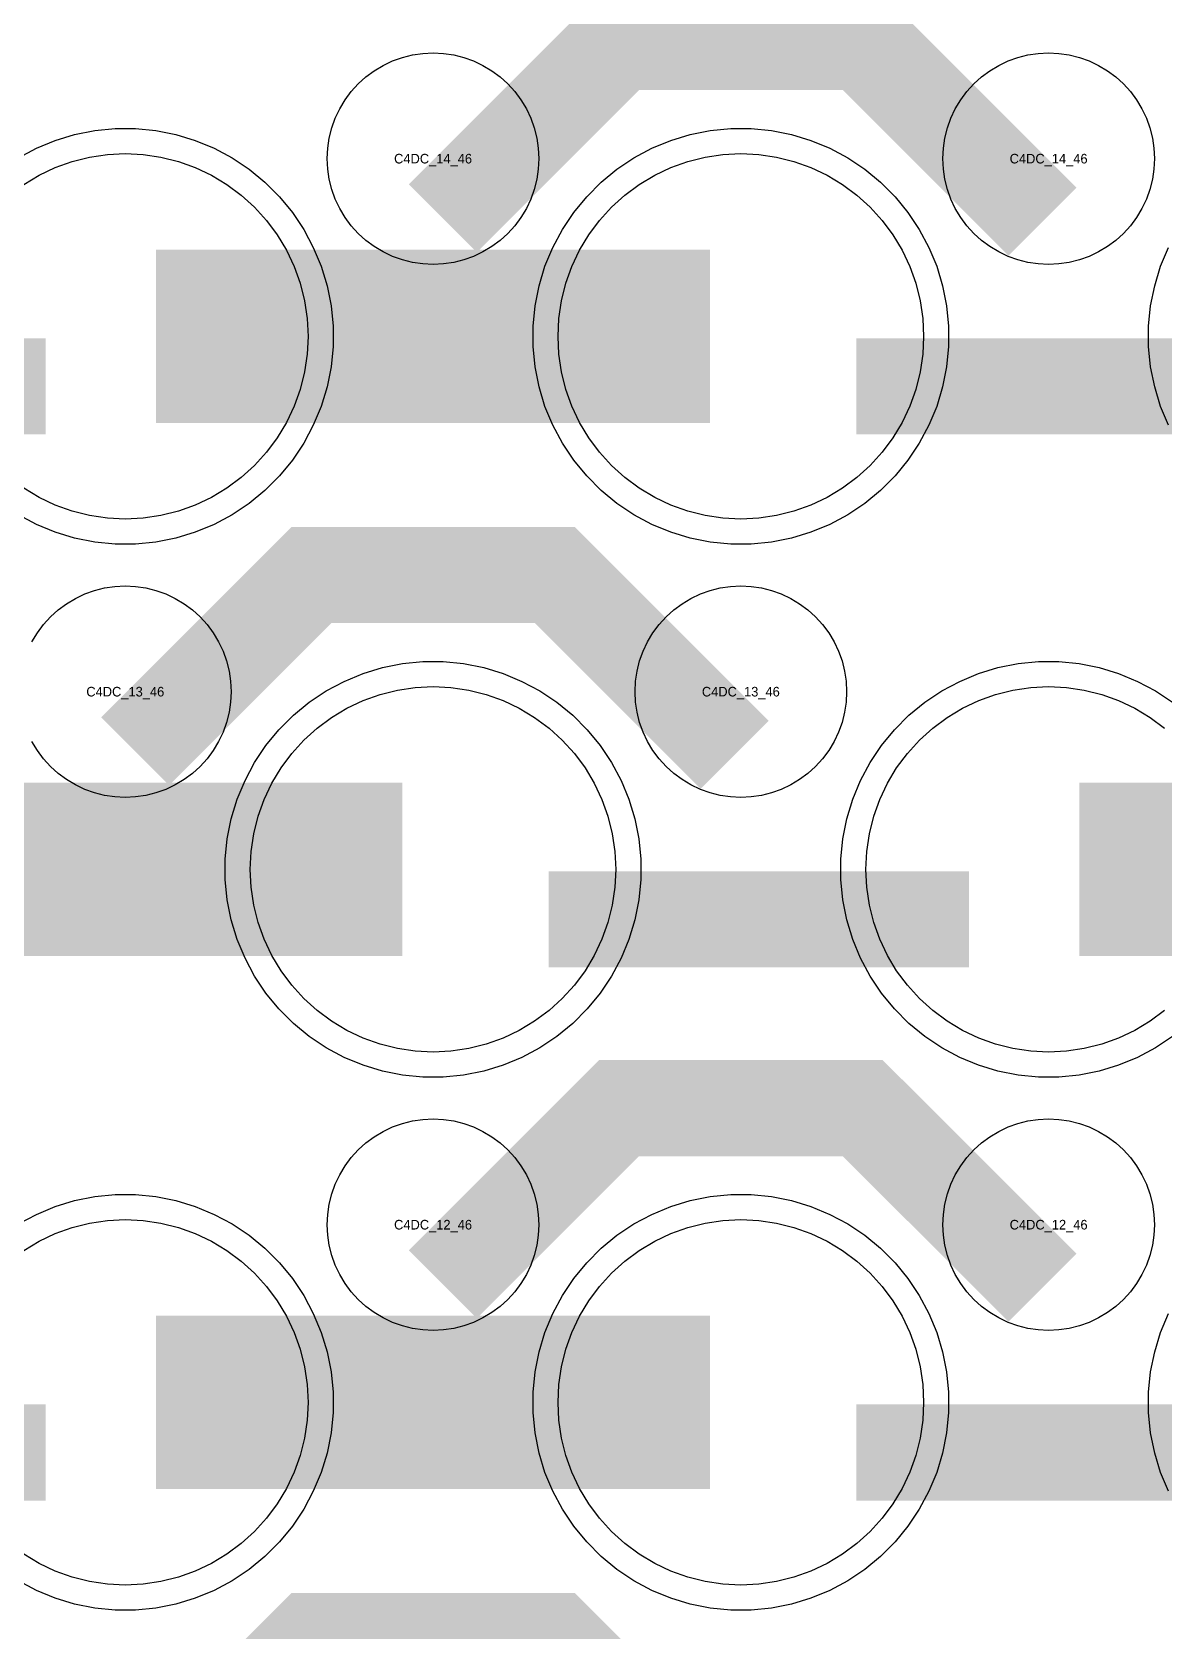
# Model space of a CAD drawing. Extents: x -11880 to 11880, y -14992 to 14992.
# Drawn here: x 2695.8 to 2990, y -13236.2 to -12820.5 of the extents above; entities that cross this region are included whole.
import ezdxf
from ezdxf.enums import TextEntityAlignment as Align

# ---------------------------------------------------------------- set-up
doc = ezdxf.new("R2010")
doc.units = 0
doc.header["$MEASUREMENT"] = 0
for name, color, linetype in [('GDS_775_DT_237', 138, 'CONTINUOUS'), ('RDL1_FS', 34, 'CONTINUOUS'), ('RDL_BS', 160, 'CONTINUOUS')]:
    doc.layers.add(name, color=color, linetype=linetype)

msp = doc.modelspace()

# ---------------------------------------------------------------- linework, layer by layer
at = {"layer": 'RDL1_FS', "color": 241, "true_color": 0xf7abae}
msp.add_lwpolyline([(2693.605, -12860.163), (2697.605, -12857.765), (2701.819, -12855.773), (2706.209, -12854.201), (2710.732, -12853.069), (2715.343, -12852.385), (2720, -12852.156), (2724.657, -12852.385), (2729.268, -12853.069), (2733.791, -12854.201), (2738.181, -12855.773), (2742.395, -12857.765), (2746.395, -12860.163), (2750.14, -12862.941), (2753.594, -12866.071), (2756.724, -12869.525), (2759.502, -12873.27), (2761.9, -12877.27), (2763.892, -12881.484), (2765.464, -12885.874), (2766.596, -12890.397), (2767.28, -12895.008), (2767.509, -12899.665), (2767.28, -12904.322), (2766.596, -12908.933), (2765.464, -12913.456), (2763.892, -12917.846), (2761.9, -12922.06), (2759.502, -12926.06), (2756.724, -12929.805), (2753.594, -12933.259), (2750.14, -12936.389), (2746.395, -12939.167), (2742.395, -12941.565), (2738.181, -12943.557), (2733.791, -12945.129), (2729.268, -12946.261), (2724.657, -12946.945), (2720, -12947.174), (2715.343, -12946.945), (2710.732, -12946.261), (2706.209, -12945.129), (2701.819, -12943.557), (2697.605, -12941.565), (2693.605, -12939.167)], dxfattribs=at)
msp.add_lwpolyline([(2880, -12947.174), (2875.343, -12946.945), (2870.732, -12946.261), (2866.209, -12945.129), (2861.819, -12943.557), (2857.605, -12941.565), (2853.605, -12939.167), (2849.86, -12936.389), (2846.406, -12933.259), (2843.276, -12929.805), (2840.498, -12926.06), (2838.1, -12922.06), (2836.108, -12917.846), (2834.536, -12913.456), (2833.404, -12908.933), (2832.72, -12904.322), (2832.491, -12899.665), (2832.72, -12895.008), (2833.404, -12890.397), (2834.536, -12885.874), (2836.108, -12881.484), (2838.1, -12877.27), (2840.498, -12873.27), (2843.276, -12869.525), (2846.406, -12866.071), (2849.86, -12862.941), (2853.605, -12860.163), (2857.605, -12857.765), (2861.819, -12855.773), (2866.209, -12854.201), (2870.732, -12853.069), (2875.343, -12852.385), (2880, -12852.156), (2884.657, -12852.385), (2889.268, -12853.069), (2893.791, -12854.201), (2898.181, -12855.773), (2902.395, -12857.765), (2906.395, -12860.163), (2910.14, -12862.941), (2913.594, -12866.071), (2916.724, -12869.525), (2919.502, -12873.27), (2921.9, -12877.27), (2923.892, -12881.484), (2925.464, -12885.874), (2926.596, -12890.397), (2927.28, -12895.008), (2927.509, -12899.665), (2927.28, -12904.322), (2926.596, -12908.933), (2925.464, -12913.456), (2923.892, -12917.846), (2921.9, -12922.06), (2919.502, -12926.06), (2916.724, -12929.805), (2913.594, -12933.259), (2910.14, -12936.389), (2906.395, -12939.167), (2902.395, -12941.565), (2898.181, -12943.557), (2893.791, -12945.129), (2889.268, -12946.261), (2884.657, -12946.945)], close=True, dxfattribs=at)
for points in [[(2728.002, -12899.665, 45, 45, 0), (2800.002, -12899.665, 45, 45, 0)], [(2800.002, -12899.665, 45, 45, 0), (2872.002, -12899.665, 45, 45, 0)]]:
    msp.add_lwpolyline(points, format="xyseb", dxfattribs=at)
at = {"layer": 'RDL1_FS'}
for points in [[(2800, -13085.739), (2795.343, -13085.51), (2790.732, -13084.826), (2786.209, -13083.694), (2781.819, -13082.122), (2777.605, -13080.13), (2773.605, -13077.732), (2769.86, -13074.954), (2766.406, -13071.824), (2763.276, -13068.37), (2760.498, -13064.625), (2758.1, -13060.625), (2756.108, -13056.411), (2754.536, -13052.021), (2753.404, -13047.498), (2752.72, -13042.887), (2752.491, -13038.23), (2752.72, -13033.573), (2753.404, -13028.962), (2754.536, -13024.439), (2756.108, -13020.049), (2758.1, -13015.835), (2760.498, -13011.835), (2763.276, -13008.09), (2766.406, -13004.636), (2769.86, -13001.506), (2773.605, -12998.728), (2777.605, -12996.33), (2781.819, -12994.338), (2786.209, -12992.766), (2790.732, -12991.634), (2795.343, -12990.95), (2800, -12990.721), (2804.657, -12990.95), (2809.268, -12991.634), (2813.791, -12992.766), (2818.181, -12994.338), (2822.395, -12996.33), (2826.395, -12998.728), (2830.14, -13001.506), (2833.594, -13004.636), (2836.724, -13008.09), (2839.502, -13011.835), (2841.9, -13015.835), (2843.892, -13020.049), (2845.464, -13024.439), (2846.596, -13028.962), (2847.28, -13033.573), (2847.509, -13038.23), (2847.28, -13042.887), (2846.596, -13047.498), (2845.464, -13052.021), (2843.892, -13056.411), (2841.9, -13060.625), (2839.502, -13064.625), (2836.724, -13068.37), (2833.594, -13071.824), (2830.14, -13074.954), (2826.395, -13077.732), (2822.395, -13080.13), (2818.181, -13082.122), (2813.791, -13083.694), (2809.268, -13084.826), (2804.657, -13085.51)], [(2880, -13224.304), (2875.343, -13224.075), (2870.732, -13223.391), (2866.209, -13222.259), (2861.819, -13220.687), (2857.605, -13218.695), (2853.605, -13216.297), (2849.86, -13213.519), (2846.406, -13210.389), (2843.276, -13206.935), (2840.498, -13203.19), (2838.1, -13199.19), (2836.108, -13194.976), (2834.536, -13190.586), (2833.404, -13186.063), (2832.72, -13181.452), (2832.491, -13176.795), (2832.72, -13172.138), (2833.404, -13167.527), (2834.536, -13163.004), (2836.108, -13158.614), (2838.1, -13154.4), (2840.498, -13150.4), (2843.276, -13146.655), (2846.406, -13143.201), (2849.86, -13140.071), (2853.605, -13137.293), (2857.605, -13134.895), (2861.819, -13132.903), (2866.209, -13131.331), (2870.732, -13130.199), (2875.343, -13129.515), (2880, -13129.286), (2884.657, -13129.515), (2889.268, -13130.199), (2893.791, -13131.331), (2898.181, -13132.903), (2902.395, -13134.895), (2906.395, -13137.293), (2910.14, -13140.071), (2913.594, -13143.201), (2916.724, -13146.655), (2919.502, -13150.4), (2921.9, -13154.4), (2923.892, -13158.614), (2925.464, -13163.004), (2926.596, -13167.527), (2927.28, -13172.138), (2927.509, -13176.795), (2927.28, -13181.452), (2926.596, -13186.063), (2925.464, -13190.586), (2923.892, -13194.976), (2921.9, -13199.19), (2919.502, -13203.19), (2916.724, -13206.935), (2913.594, -13210.389), (2910.14, -13213.519), (2906.395, -13216.297), (2902.395, -13218.695), (2898.181, -13220.687), (2893.791, -13222.259), (2889.268, -13223.391), (2884.657, -13224.075)]]:
    msp.add_lwpolyline(points, close=True, dxfattribs=at)
for points in [[(2990.14, -13074.954), (2986.395, -13077.732), (2982.395, -13080.13), (2978.181, -13082.122), (2973.791, -13083.694), (2969.268, -13084.826), (2964.657, -13085.51), (2960, -13085.739), (2955.343, -13085.51), (2950.732, -13084.826), (2946.209, -13083.694), (2941.819, -13082.122), (2937.605, -13080.13), (2933.605, -13077.732), (2929.86, -13074.954), (2926.406, -13071.824), (2923.276, -13068.37), (2920.498, -13064.625), (2918.1, -13060.625), (2916.108, -13056.411), (2914.536, -13052.021), (2913.404, -13047.498), (2912.72, -13042.887), (2912.491, -13038.23), (2912.72, -13033.573), (2913.404, -13028.962), (2914.536, -13024.439), (2916.108, -13020.049), (2918.1, -13015.835), (2920.498, -13011.835), (2923.276, -13008.09), (2926.406, -13004.636), (2929.86, -13001.506), (2933.605, -12998.728), (2937.605, -12996.33), (2941.819, -12994.338), (2946.209, -12992.766), (2950.732, -12991.634), (2955.343, -12990.95), (2960, -12990.721), (2964.657, -12990.95), (2969.268, -12991.634), (2973.791, -12992.766), (2978.181, -12994.338), (2982.395, -12996.33), (2986.395, -12998.728), (2990.14, -13001.506)], [(2693.605, -13137.293), (2697.605, -13134.895), (2701.819, -13132.903), (2706.209, -13131.331), (2710.732, -13130.199), (2715.343, -13129.515), (2720, -13129.286), (2724.657, -13129.515), (2729.268, -13130.199), (2733.791, -13131.331), (2738.181, -13132.903), (2742.395, -13134.895), (2746.395, -13137.293), (2750.14, -13140.071), (2753.594, -13143.201), (2756.724, -13146.655), (2759.502, -13150.4), (2761.9, -13154.4), (2763.892, -13158.614), (2765.464, -13163.004), (2766.596, -13167.527), (2767.28, -13172.138), (2767.509, -13176.795), (2767.28, -13181.452), (2766.596, -13186.063), (2765.464, -13190.586), (2763.892, -13194.976), (2761.9, -13199.19), (2759.502, -13203.19), (2756.724, -13206.935), (2753.594, -13210.389), (2750.14, -13213.519), (2746.395, -13216.297), (2742.395, -13218.695), (2738.181, -13220.687), (2733.791, -13222.259), (2729.268, -13223.391), (2724.657, -13224.075), (2720, -13224.304), (2715.343, -13224.075), (2710.732, -13223.391), (2706.209, -13222.259), (2701.819, -13220.687), (2697.605, -13218.695), (2693.605, -13216.297)]]:
    msp.add_lwpolyline(points, dxfattribs=at)
for points in [[(2648.002, -13038.23, 45, 45, 0), (2720.002, -13038.23, 45, 45, 0)], [(2720.002, -13038.23, 45, 45, 0), (2792.002, -13038.23, 45, 45, 0)], [(2968.002, -13038.23, 45, 45, 0), (3040.002, -13038.23, 45, 45, 0)], [(2728.002, -13176.795, 45, 45, 0), (2800.002, -13176.795, 45, 45, 0)], [(2800.002, -13176.795, 45, 45, 0), (2872.002, -13176.795, 45, 45, 0)]]:
    msp.add_lwpolyline(points, format="xyseb", dxfattribs=at)
at = {"layer": 'RDL_BS'}
for points in [[(2802.562, -12868.979, 25, 25, 0), (2848.377, -12823.164, 25, 25, 0), (2881.93, -12823.164, 25, 25, 0)], [(2958.401, -12869.878, 25, 25, 0), (2911.687, -12823.164, 25, 25, 0), (2881.929, -12823.164, 25, 25, 0)], [(2722.562, -13007.544, 25, 25, 0), (2768.377, -12961.729, 25, 25, 0), (2801.93, -12961.729, 25, 25, 0)], [(2878.401, -13008.443, 25, 25, 0), (2831.687, -12961.729, 25, 25, 0), (2801.929, -12961.729, 25, 25, 0)], [(2830.016, -13051.243, 25, 25, 0), (2939.281, -13051.243, 25, 25, 0)], [(2802.562, -13146.109, 25, 25, 0), (2848.377, -13100.294, 25, 25, 0), (2881.93, -13100.294, 25, 25, 0)], [(2958.401, -13147.008, 25, 25, 0), (2911.687, -13100.294, 25, 25, 0), (2881.929, -13100.294, 25, 25, 0)], [(2590.016, -13189.808, 25, 25, 0), (2699.281, -13189.808, 25, 25, 0)], [(2910.016, -13189.808, 25, 25, 0), (3019.281, -13189.808, 25, 25, 0)], [(2722.562, -13284.674, 25, 25, 0), (2768.377, -13238.859, 25, 25, 0), (2801.93, -13238.859, 25, 25, 0)], [(2878.401, -13285.573, 25, 25, 0), (2831.687, -13238.859, 25, 25, 0), (2801.929, -13238.859, 25, 25, 0)]]:
    msp.add_lwpolyline(points, format="xyseb", dxfattribs=at)
for points in [[(2800, -12880.971), (2797.307, -12880.839), (2794.635, -12880.443), (2792.016, -12879.786), (2789.481, -12878.879), (2787.044, -12877.727), (2784.72, -12876.334), (2782.557, -12874.731), (2780.558, -12872.919), (2778.746, -12870.92), (2777.143, -12868.757), (2775.75, -12866.433), (2774.598, -12863.996), (2773.691, -12861.461), (2773.034, -12858.842), (2772.638, -12856.17), (2772.506, -12853.477), (2772.638, -12850.784), (2773.034, -12848.112), (2773.691, -12845.493), (2774.598, -12842.958), (2775.75, -12840.521), (2777.143, -12838.197), (2778.746, -12836.034), (2780.558, -12834.035), (2782.557, -12832.223), (2784.72, -12830.62), (2787.044, -12829.227), (2789.481, -12828.075), (2792.016, -12827.168), (2794.635, -12826.511), (2797.307, -12826.115), (2800, -12825.983), (2802.693, -12826.115), (2805.365, -12826.511), (2807.984, -12827.168), (2810.519, -12828.075), (2812.956, -12829.227), (2815.28, -12830.62), (2817.443, -12832.223), (2819.442, -12834.035), (2821.254, -12836.034), (2822.857, -12838.197), (2824.25, -12840.521), (2825.402, -12842.958), (2826.309, -12845.493), (2826.966, -12848.112), (2827.362, -12850.784), (2827.494, -12853.477), (2827.362, -12856.17), (2826.966, -12858.842), (2826.309, -12861.461), (2825.402, -12863.996), (2824.25, -12866.433), (2822.857, -12868.757), (2821.254, -12870.92), (2819.442, -12872.919), (2817.443, -12874.731), (2815.28, -12876.334), (2812.956, -12877.727), (2810.519, -12878.879), (2807.984, -12879.786), (2805.365, -12880.443), (2802.693, -12880.839)], [(2960, -12880.971), (2957.307, -12880.839), (2954.635, -12880.443), (2952.016, -12879.786), (2949.481, -12878.879), (2947.044, -12877.727), (2944.72, -12876.334), (2942.557, -12874.731), (2940.558, -12872.919), (2938.746, -12870.92), (2937.143, -12868.757), (2935.75, -12866.433), (2934.598, -12863.996), (2933.691, -12861.461), (2933.034, -12858.842), (2932.638, -12856.17), (2932.506, -12853.477), (2932.638, -12850.784), (2933.034, -12848.112), (2933.691, -12845.493), (2934.598, -12842.958), (2935.75, -12840.521), (2937.143, -12838.197), (2938.746, -12836.034), (2940.558, -12834.035), (2942.557, -12832.223), (2944.72, -12830.62), (2947.044, -12829.227), (2949.481, -12828.075), (2952.016, -12827.168), (2954.635, -12826.511), (2957.307, -12826.115), (2960, -12825.983), (2962.693, -12826.115), (2965.365, -12826.511), (2967.984, -12827.168), (2970.519, -12828.075), (2972.956, -12829.227), (2975.28, -12830.62), (2977.443, -12832.223), (2979.442, -12834.035), (2981.254, -12836.034), (2982.857, -12838.197), (2984.25, -12840.521), (2985.402, -12842.958), (2986.309, -12845.493), (2986.966, -12848.112), (2987.362, -12850.784), (2987.494, -12853.477), (2987.362, -12856.17), (2986.966, -12858.842), (2986.309, -12861.461), (2985.402, -12863.996), (2984.25, -12866.433), (2982.857, -12868.757), (2981.254, -12870.92), (2979.442, -12872.919), (2977.443, -12874.731), (2975.28, -12876.334), (2972.956, -12877.727), (2970.519, -12878.879), (2967.984, -12879.786), (2965.365, -12880.443), (2962.693, -12880.839)], [(2880, -13019.536), (2877.307, -13019.404), (2874.635, -13019.008), (2872.016, -13018.351), (2869.481, -13017.444), (2867.044, -13016.292), (2864.72, -13014.899), (2862.557, -13013.296), (2860.558, -13011.484), (2858.746, -13009.485), (2857.143, -13007.322), (2855.75, -13004.998), (2854.598, -13002.561), (2853.691, -13000.026), (2853.034, -12997.407), (2852.638, -12994.735), (2852.506, -12992.042), (2852.638, -12989.349), (2853.034, -12986.677), (2853.691, -12984.058), (2854.598, -12981.523), (2855.75, -12979.086), (2857.143, -12976.762), (2858.746, -12974.599), (2860.558, -12972.6), (2862.557, -12970.788), (2864.72, -12969.185), (2867.044, -12967.792), (2869.481, -12966.64), (2872.016, -12965.733), (2874.635, -12965.076), (2877.307, -12964.68), (2880, -12964.548), (2882.693, -12964.68), (2885.365, -12965.076), (2887.984, -12965.733), (2890.519, -12966.64), (2892.956, -12967.792), (2895.28, -12969.185), (2897.443, -12970.788), (2899.442, -12972.6), (2901.254, -12974.599), (2902.857, -12976.762), (2904.25, -12979.086), (2905.402, -12981.523), (2906.309, -12984.058), (2906.966, -12986.677), (2907.362, -12989.349), (2907.494, -12992.042), (2907.362, -12994.735), (2906.966, -12997.407), (2906.309, -13000.026), (2905.402, -13002.561), (2904.25, -13004.998), (2902.857, -13007.322), (2901.254, -13009.485), (2899.442, -13011.484), (2897.443, -13013.296), (2895.28, -13014.899), (2892.956, -13016.292), (2890.519, -13017.444), (2887.984, -13018.351), (2885.365, -13019.008), (2882.693, -13019.404)], [(2797.356, -13092.23), (2792.062, -13091.713), (2786.835, -13090.667), (2781.795, -13089.136), (2776.885, -13087.105), (2772.223, -13084.613), (2767.809, -13081.666), (2763.708, -13078.304), (2759.926, -13074.522), (2756.564, -13070.421), (2753.617, -13066.007), (2751.125, -13061.345), (2749.094, -13056.435), (2747.563, -13051.395), (2746.517, -13046.168), (2746, -13040.874), (2746, -13035.586), (2746.517, -13030.292), (2747.563, -13025.065), (2749.094, -13020.025), (2751.125, -13015.115), (2753.617, -13010.453), (2756.564, -13006.039), (2759.926, -13001.938), (2763.708, -12998.156), (2767.809, -12994.794), (2772.223, -12991.847), (2776.885, -12989.355), (2781.795, -12987.324), (2786.835, -12985.793), (2792.062, -12984.747), (2797.356, -12984.23), (2802.644, -12984.23), (2807.938, -12984.747), (2813.165, -12985.793), (2818.205, -12987.324), (2823.115, -12989.355), (2827.777, -12991.847), (2832.191, -12994.794), (2836.292, -12998.156), (2840.074, -13001.938), (2843.436, -13006.039), (2846.383, -13010.453), (2848.875, -13015.115), (2850.906, -13020.025), (2852.437, -13025.065), (2853.483, -13030.292), (2854, -13035.586), (2854, -13040.874), (2853.483, -13046.168), (2852.437, -13051.395), (2850.906, -13056.435), (2848.875, -13061.345), (2846.383, -13066.007), (2843.436, -13070.421), (2840.074, -13074.522), (2836.292, -13078.304), (2832.191, -13081.666), (2827.777, -13084.613), (2823.115, -13087.105), (2818.205, -13089.136), (2813.165, -13090.667), (2807.938, -13091.713), (2802.644, -13092.23)], [(2800, -13158.101), (2797.307, -13157.969), (2794.635, -13157.573), (2792.016, -13156.916), (2789.481, -13156.009), (2787.044, -13154.857), (2784.72, -13153.464), (2782.557, -13151.861), (2780.558, -13150.049), (2778.746, -13148.05), (2777.143, -13145.887), (2775.75, -13143.563), (2774.598, -13141.126), (2773.691, -13138.591), (2773.034, -13135.972), (2772.638, -13133.3), (2772.506, -13130.607), (2772.638, -13127.914), (2773.034, -13125.242), (2773.691, -13122.623), (2774.598, -13120.088), (2775.75, -13117.651), (2777.143, -13115.327), (2778.746, -13113.164), (2780.558, -13111.165), (2782.557, -13109.353), (2784.72, -13107.75), (2787.044, -13106.357), (2789.481, -13105.205), (2792.016, -13104.298), (2794.635, -13103.641), (2797.307, -13103.245), (2800, -13103.113), (2802.693, -13103.245), (2805.365, -13103.641), (2807.984, -13104.298), (2810.519, -13105.205), (2812.956, -13106.357), (2815.28, -13107.75), (2817.443, -13109.353), (2819.442, -13111.165), (2821.254, -13113.164), (2822.857, -13115.327), (2824.25, -13117.651), (2825.402, -13120.088), (2826.309, -13122.623), (2826.966, -13125.242), (2827.362, -13127.914), (2827.494, -13130.607), (2827.362, -13133.3), (2826.966, -13135.972), (2826.309, -13138.591), (2825.402, -13141.126), (2824.25, -13143.563), (2822.857, -13145.887), (2821.254, -13148.05), (2819.442, -13150.049), (2817.443, -13151.861), (2815.28, -13153.464), (2812.956, -13154.857), (2810.519, -13156.009), (2807.984, -13156.916), (2805.365, -13157.573), (2802.693, -13157.969)], [(2960, -13158.101), (2957.307, -13157.969), (2954.635, -13157.573), (2952.016, -13156.916), (2949.481, -13156.009), (2947.044, -13154.857), (2944.72, -13153.464), (2942.557, -13151.861), (2940.558, -13150.049), (2938.746, -13148.05), (2937.143, -13145.887), (2935.75, -13143.563), (2934.598, -13141.126), (2933.691, -13138.591), (2933.034, -13135.972), (2932.638, -13133.3), (2932.506, -13130.607), (2932.638, -13127.914), (2933.034, -13125.242), (2933.691, -13122.623), (2934.598, -13120.088), (2935.75, -13117.651), (2937.143, -13115.327), (2938.746, -13113.164), (2940.558, -13111.165), (2942.557, -13109.353), (2944.72, -13107.75), (2947.044, -13106.357), (2949.481, -13105.205), (2952.016, -13104.298), (2954.635, -13103.641), (2957.307, -13103.245), (2960, -13103.113), (2962.693, -13103.245), (2965.365, -13103.641), (2967.984, -13104.298), (2970.519, -13105.205), (2972.956, -13106.357), (2975.28, -13107.75), (2977.443, -13109.353), (2979.442, -13111.165), (2981.254, -13113.164), (2982.857, -13115.327), (2984.25, -13117.651), (2985.402, -13120.088), (2986.309, -13122.623), (2986.966, -13125.242), (2987.362, -13127.914), (2987.494, -13130.607), (2987.362, -13133.3), (2986.966, -13135.972), (2986.309, -13138.591), (2985.402, -13141.126), (2984.25, -13143.563), (2982.857, -13145.887), (2981.254, -13148.05), (2979.442, -13150.049), (2977.443, -13151.861), (2975.28, -13153.464), (2972.956, -13154.857), (2970.519, -13156.009), (2967.984, -13156.916), (2965.365, -13157.573), (2962.693, -13157.969)], [(2877.356, -13230.795), (2872.062, -13230.278), (2866.835, -13229.232), (2861.795, -13227.701), (2856.885, -13225.67), (2852.223, -13223.178), (2847.809, -13220.231), (2843.708, -13216.869), (2839.926, -13213.087), (2836.564, -13208.986), (2833.617, -13204.572), (2831.125, -13199.91), (2829.094, -13195), (2827.563, -13189.96), (2826.517, -13184.733), (2826, -13179.439), (2826, -13174.151), (2826.517, -13168.857), (2827.563, -13163.63), (2829.094, -13158.59), (2831.125, -13153.68), (2833.617, -13149.018), (2836.564, -13144.604), (2839.926, -13140.503), (2843.708, -13136.721), (2847.809, -13133.359), (2852.223, -13130.412), (2856.885, -13127.92), (2861.795, -13125.889), (2866.835, -13124.358), (2872.062, -13123.312), (2877.356, -13122.795), (2882.644, -13122.795), (2887.938, -13123.312), (2893.165, -13124.358), (2898.205, -13125.889), (2903.115, -13127.92), (2907.777, -13130.412), (2912.191, -13133.359), (2916.292, -13136.721), (2920.074, -13140.503), (2923.436, -13144.604), (2926.383, -13149.018), (2928.875, -13153.68), (2930.906, -13158.59), (2932.437, -13163.63), (2933.483, -13168.857), (2934, -13174.151), (2934, -13179.439), (2933.483, -13184.733), (2932.437, -13189.96), (2930.906, -13195), (2928.875, -13199.91), (2926.383, -13204.572), (2923.436, -13208.986), (2920.074, -13213.087), (2916.292, -13216.869), (2912.191, -13220.231), (2907.777, -13223.178), (2903.115, -13225.67), (2898.205, -13227.701), (2893.165, -13229.232), (2887.938, -13230.278), (2882.644, -13230.795)]]:
    msp.add_lwpolyline(points, close=True, dxfattribs=at)
at = {"layer": 'RDL_BS', "color": 241, "true_color": 0xf7abae}
for points in [[(2692.223, -12853.282), (2696.885, -12850.79), (2701.795, -12848.759), (2706.835, -12847.228), (2712.062, -12846.182), (2717.356, -12845.665), (2722.644, -12845.665), (2727.938, -12846.182), (2733.165, -12847.228), (2738.205, -12848.759), (2743.115, -12850.79), (2747.777, -12853.282), (2752.191, -12856.229), (2756.292, -12859.591), (2760.074, -12863.373), (2763.436, -12867.474), (2766.383, -12871.888), (2768.875, -12876.55), (2770.906, -12881.46), (2772.437, -12886.5), (2773.483, -12891.727), (2774, -12897.021), (2774, -12902.309), (2773.483, -12907.603), (2772.437, -12912.83), (2770.906, -12917.87), (2768.875, -12922.78), (2766.383, -12927.442), (2763.436, -12931.856), (2760.074, -12935.957), (2756.292, -12939.739), (2752.191, -12943.101), (2747.777, -12946.048), (2743.115, -12948.54), (2738.205, -12950.571), (2733.165, -12952.102), (2727.938, -12953.148), (2722.644, -12953.665), (2717.356, -12953.665), (2712.062, -12953.148), (2706.835, -12952.102), (2701.795, -12950.571), (2696.885, -12948.54), (2692.223, -12946.048)], [(2991.125, -12922.78), (2989.094, -12917.87), (2987.563, -12912.83), (2986.517, -12907.603), (2986, -12902.309), (2986, -12897.021), (2986.517, -12891.727), (2987.563, -12886.5), (2989.094, -12881.46), (2991.125, -12876.55)]]:
    msp.add_lwpolyline(points, dxfattribs=at)
msp.add_lwpolyline([(2877.356, -12953.665), (2872.062, -12953.148), (2866.835, -12952.102), (2861.795, -12950.571), (2856.885, -12948.54), (2852.223, -12946.048), (2847.809, -12943.101), (2843.708, -12939.739), (2839.926, -12935.957), (2836.564, -12931.856), (2833.617, -12927.442), (2831.125, -12922.78), (2829.094, -12917.87), (2827.563, -12912.83), (2826.517, -12907.603), (2826, -12902.309), (2826, -12897.021), (2826.517, -12891.727), (2827.563, -12886.5), (2829.094, -12881.46), (2831.125, -12876.55), (2833.617, -12871.888), (2836.564, -12867.474), (2839.926, -12863.373), (2843.708, -12859.591), (2847.809, -12856.229), (2852.223, -12853.282), (2856.885, -12850.79), (2861.795, -12848.759), (2866.835, -12847.228), (2872.062, -12846.182), (2877.356, -12845.665), (2882.644, -12845.665), (2887.938, -12846.182), (2893.165, -12847.228), (2898.205, -12848.759), (2903.115, -12850.79), (2907.777, -12853.282), (2912.191, -12856.229), (2916.292, -12859.591), (2920.074, -12863.373), (2923.436, -12867.474), (2926.383, -12871.888), (2928.875, -12876.55), (2930.906, -12881.46), (2932.437, -12886.5), (2933.483, -12891.727), (2934, -12897.021), (2934, -12902.309), (2933.483, -12907.603), (2932.437, -12912.83), (2930.906, -12917.87), (2928.875, -12922.78), (2926.383, -12927.442), (2923.436, -12931.856), (2920.074, -12935.957), (2916.292, -12939.739), (2912.191, -12943.101), (2907.777, -12946.048), (2903.115, -12948.54), (2898.205, -12950.571), (2893.165, -12952.102), (2887.938, -12953.148), (2882.644, -12953.665)], close=True, dxfattribs=at)
for points in [[(2590.016, -12912.678, 25, 25, 0), (2699.281, -12912.678, 25, 25, 0)], [(2910.016, -12912.678, 25, 25, 0), (3019.281, -12912.678, 25, 25, 0)]]:
    msp.add_lwpolyline(points, format="xyseb", dxfattribs=at)
at = {"layer": 'RDL_BS'}
for points in [[(2695.75, -12979.086), (2697.143, -12976.762), (2698.746, -12974.599), (2700.558, -12972.6), (2702.557, -12970.788), (2704.72, -12969.185), (2707.044, -12967.792), (2709.481, -12966.64), (2712.016, -12965.733), (2714.635, -12965.076), (2717.307, -12964.68), (2720, -12964.548), (2722.693, -12964.68), (2725.365, -12965.076), (2727.984, -12965.733), (2730.519, -12966.64), (2732.956, -12967.792), (2735.28, -12969.185), (2737.443, -12970.788), (2739.442, -12972.6), (2741.254, -12974.599), (2742.857, -12976.762), (2744.25, -12979.086), (2745.402, -12981.523), (2746.309, -12984.058), (2746.966, -12986.677), (2747.362, -12989.349), (2747.494, -12992.042), (2747.362, -12994.735), (2746.966, -12997.407), (2746.309, -13000.026), (2745.402, -13002.561), (2744.25, -13004.998), (2742.857, -13007.322), (2741.254, -13009.485), (2739.442, -13011.484), (2737.443, -13013.296), (2735.28, -13014.899), (2732.956, -13016.292), (2730.519, -13017.444), (2727.984, -13018.351), (2725.365, -13019.008), (2722.693, -13019.404), (2720, -13019.536), (2717.307, -13019.404), (2714.635, -13019.008), (2712.016, -13018.351), (2709.481, -13017.444), (2707.044, -13016.292), (2704.72, -13014.899), (2702.557, -13013.296), (2700.558, -13011.484), (2698.746, -13009.485), (2697.143, -13007.322), (2695.75, -13004.998)], [(2992.191, -13081.666), (2987.777, -13084.613), (2983.115, -13087.105), (2978.205, -13089.136), (2973.165, -13090.667), (2967.938, -13091.713), (2962.644, -13092.23), (2957.356, -13092.23), (2952.062, -13091.713), (2946.835, -13090.667), (2941.795, -13089.136), (2936.885, -13087.105), (2932.223, -13084.613), (2927.809, -13081.666), (2923.708, -13078.304), (2919.926, -13074.522), (2916.564, -13070.421), (2913.617, -13066.007), (2911.125, -13061.345), (2909.094, -13056.435), (2907.563, -13051.395), (2906.517, -13046.168), (2906, -13040.874), (2906, -13035.586), (2906.517, -13030.292), (2907.563, -13025.065), (2909.094, -13020.025), (2911.125, -13015.115), (2913.617, -13010.453), (2916.564, -13006.039), (2919.926, -13001.938), (2923.708, -12998.156), (2927.809, -12994.794), (2932.223, -12991.847), (2936.885, -12989.355), (2941.795, -12987.324), (2946.835, -12985.793), (2952.062, -12984.747), (2957.356, -12984.23), (2962.644, -12984.23), (2967.938, -12984.747), (2973.165, -12985.793), (2978.205, -12987.324), (2983.115, -12989.355), (2987.777, -12991.847), (2992.191, -12994.794)], [(2692.223, -13130.412), (2696.885, -13127.92), (2701.795, -13125.889), (2706.835, -13124.358), (2712.062, -13123.312), (2717.356, -13122.795), (2722.644, -13122.795), (2727.938, -13123.312), (2733.165, -13124.358), (2738.205, -13125.889), (2743.115, -13127.92), (2747.777, -13130.412), (2752.191, -13133.359), (2756.292, -13136.721), (2760.074, -13140.503), (2763.436, -13144.604), (2766.383, -13149.018), (2768.875, -13153.68), (2770.906, -13158.59), (2772.437, -13163.63), (2773.483, -13168.857), (2774, -13174.151), (2774, -13179.439), (2773.483, -13184.733), (2772.437, -13189.96), (2770.906, -13195), (2768.875, -13199.91), (2766.383, -13204.572), (2763.436, -13208.986), (2760.074, -13213.087), (2756.292, -13216.869), (2752.191, -13220.231), (2747.777, -13223.178), (2743.115, -13225.67), (2738.205, -13227.701), (2733.165, -13229.232), (2727.938, -13230.278), (2722.644, -13230.795), (2717.356, -13230.795), (2712.062, -13230.278), (2706.835, -13229.232), (2701.795, -13227.701), (2696.885, -13225.67), (2692.223, -13223.178)], [(2991.125, -13199.91), (2989.094, -13195), (2987.563, -13189.96), (2986.517, -13184.733), (2986, -13179.439), (2986, -13174.151), (2986.517, -13168.857), (2987.563, -13163.63), (2989.094, -13158.59), (2991.125, -13153.68)]]:
    msp.add_lwpolyline(points, dxfattribs=at)

# ---------------------------------------------------------------- texts
at = {"layer": 'GDS_775_DT_237'}
for s, p in [('C4DC_14_46', (2800, -12853.477)), ('C4DC_14_46', (2800, -12853.477)), ('C4DC_14_46', (2960, -12853.477)), ('C4DC_14_46', (2960, -12853.477)), ('C4DC_13_46', (2720, -12992.042)), ('C4DC_13_46', (2720, -12992.042)), ('C4DC_13_46', (2880, -12992.042)), ('C4DC_13_46', (2880, -12992.042)), ('C4DC_12_46', (2800, -13130.607)), ('C4DC_12_46', (2800, -13130.607)), ('C4DC_12_46', (2960, -13130.607)), ('C4DC_12_46', (2960, -13130.607))]:
    msp.add_text(s, height=2.5, dxfattribs=at).set_placement(p, align=Align.MIDDLE_CENTER)

doc.saveas('drawing.dxf')
